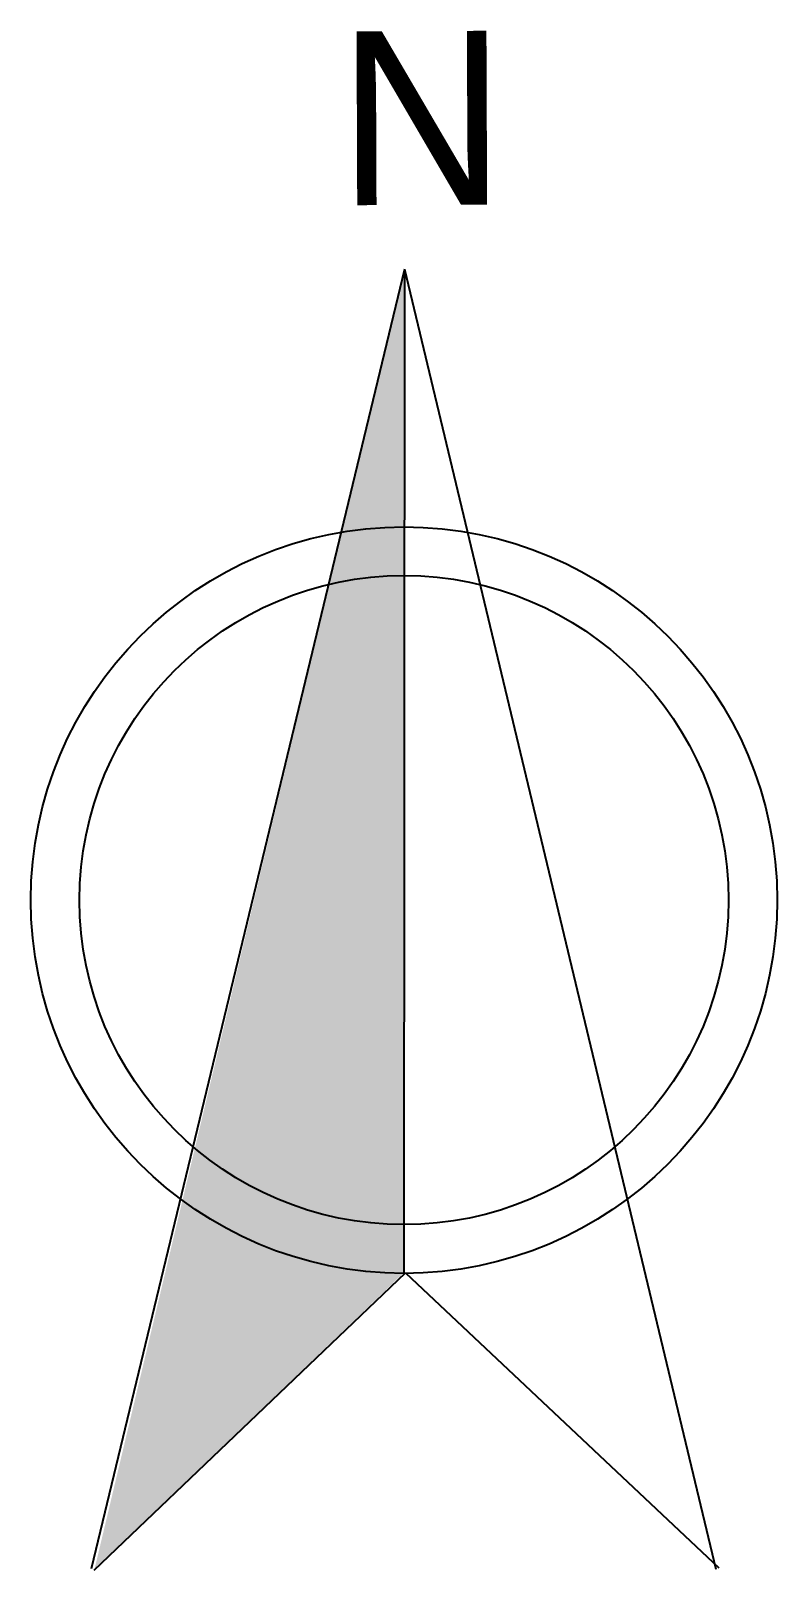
# Model space of a CAD drawing. Extents: x 0 to 18, y 0 to 37.2.
import ezdxf

# ---------------------------------------------------------------- set-up
doc = ezdxf.new("R2010")
doc.units = 0
doc.layers.get('0').update_dxf_attribs({"linetype": 'CONTINUOUS'})
doc.styles.add('LZ_FONTS_FS', font='hxm.ttf', dxfattribs={"width": 0.7})

msp = doc.modelspace()

# ---------------------------------------------------------------- linework, layer by layer
for p, q in [((9, 31.422), (1.433, 0.035)), ((9, 31.422), (8.982, 7.183)), ((9, 31.422), (16.52, 0.024)), ((1.508, 0), (9.024, 7.183)), ((9.024, 7.183), (16.596, 0.059))]:
    msp.add_line(p, q)
for radius in [9.014, 7.838]:
    msp.add_circle((8.988, 16.183), radius)
msp.add_solid([(1.508, 0), (8.982, 7.183), (9, 31.422)])

# ---------------------------------------------------------------- texts
at = {"style": 'LZ_FONTS_FS', "oblique": 360}
msp.add_text('N', height=4.2, rotation=0.2256, dxfattribs=at).set_placement((7.398, 32.963))

doc.saveas('drawing.dxf')
